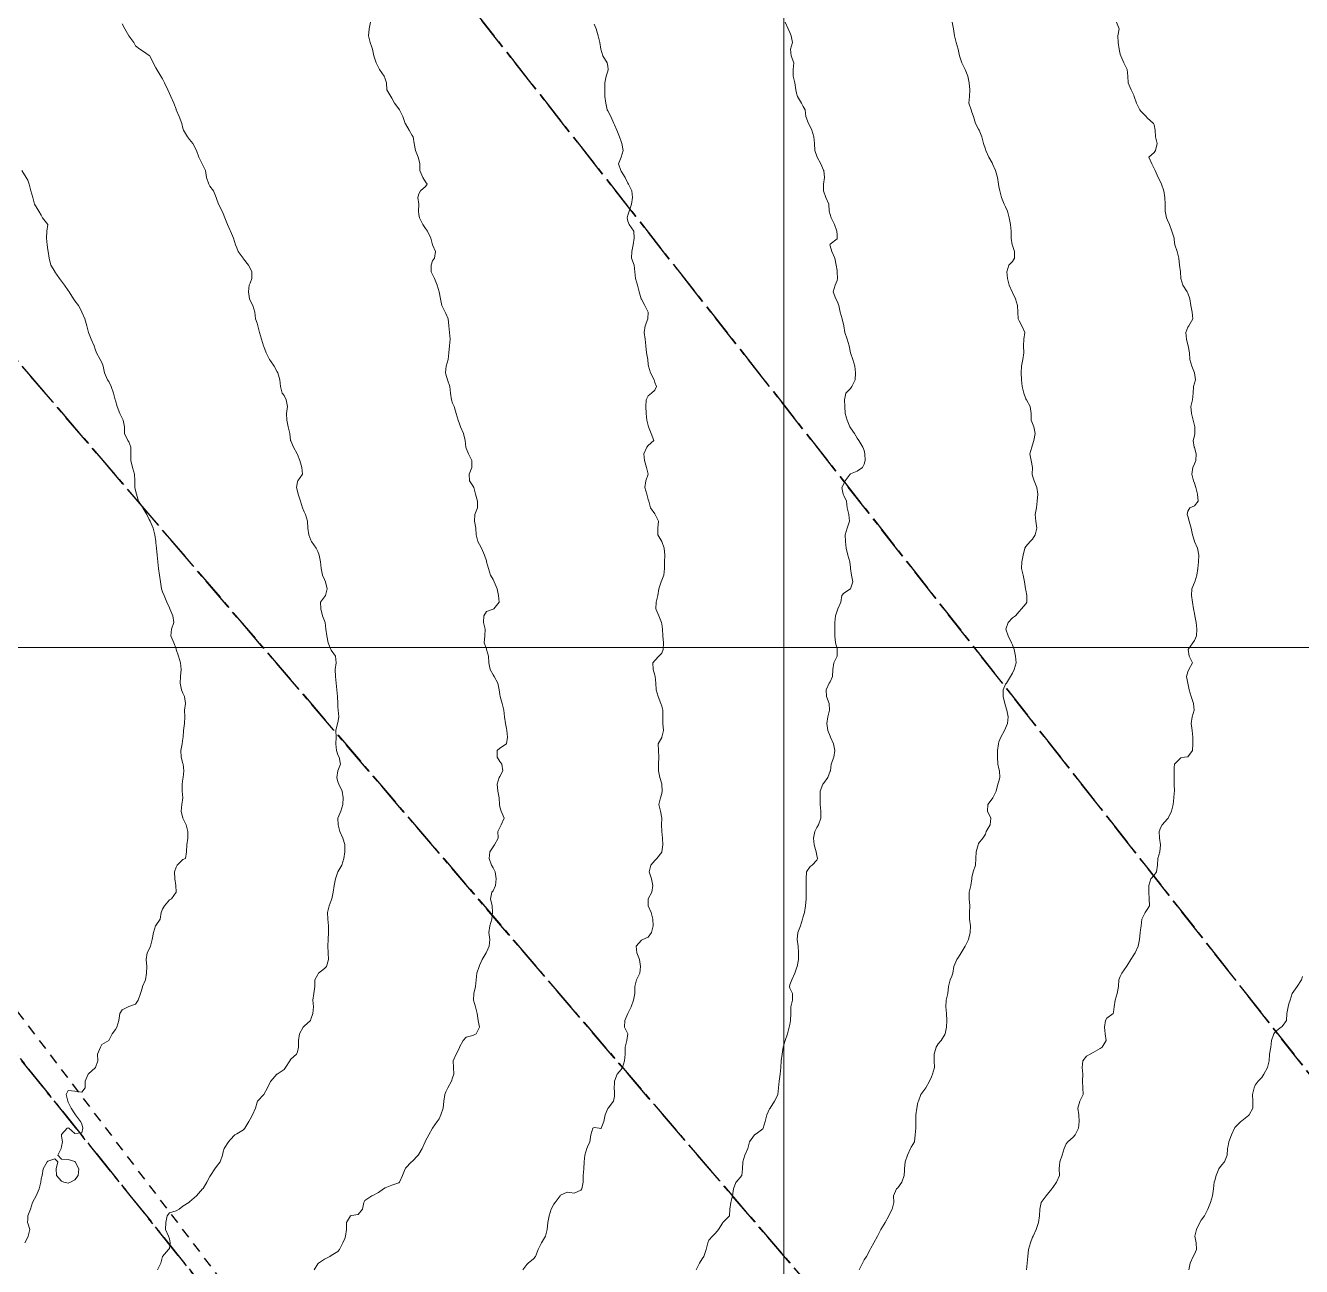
# Model space of a CAD drawing. Header units: centimetres. Extents: x 0 to 642158, y -847 to 649707.
# Drawn here: x 616910.6 to 617005.2, y 620541.5 to 620633.5 of the extents above; entities that cross this region are included whole.
import ezdxf

# ---------------------------------------------------------------- set-up
doc = ezdxf.new("R2010")
doc.units = ezdxf.units.CM
doc.header["$MEASUREMENT"] = 0
doc.linetypes.add('CENTERX2', pattern=[4, 2.5, -0.5, 0.5, -0.5])
doc.linetypes.add('JIS_02_0.7', pattern=[1.35, 0.75, -0.6])
for name, color, linetype, lineweight in [('MEV_grille', 254, 'Continuous', 9), ('WAL_parcellaire agricole', 7, 'JIS_02_0.7', 25), ('WAL_topographie 0.5', 253, 'Continuous', 20)]:
    doc.layers.add(name, color=color, linetype=linetype, lineweight=lineweight)
doc.layers.add('SPW_parcellaire cadastral', color=7, linetype='CENTERX2', lineweight=25, true_color=0xff0542)

# ---------------------------------------------------------------- blocks, each defined once
blk = doc.blocks.new('*U114')
at = {"layer": 'MEV_grille', "transparency": 33554687}
blk.add_lwpolyline([(-1338.461, 0), (1338.461, 0)], dxfattribs=at)
blk = doc.blocks.new('*U115')
at = {"layer": 'MEV_grille', "color": 0, "linetype": 'ByBlock', "lineweight": -2, "transparency": 16777216}
blk.add_blockref('*U114', (0, -1800), dxfattribs=at)
blk = doc.blocks.new('*U112')
at = {"layer": 'MEV_grille', "transparency": 33554687}
blk.add_lwpolyline([(0, 1825.476), (0, -1825.476)], dxfattribs=at)
blk = doc.blocks.new('*U113')
at = {"layer": 'MEV_grille', "color": 0, "linetype": 'ByBlock', "lineweight": -2, "transparency": 16777216}
blk.add_blockref('*U112', (1600, 0), dxfattribs=at)

msp = doc.modelspace()

# ---------------------------------------------------------------- linework, layer by layer
at = {"layer": 'SPW_parcellaire cadastral'}
for points in [[(617090.635, 620520.577), (617054.469, 620492.986), (617020.072, 620537.549), (616919.091, 620666.134), (616963.541, 620696.656), (617090.635, 620520.577)], [(616919.091, 620666.134), (617020.072, 620537.549), (616988.046, 620517.478), (616881.757, 620641.63), (616879.672, 620644.065), (616917.441, 620668.139), (616919.091, 620666.134)], [(616888.276, 620584.2), (616857.473, 620626.531), (616881.757, 620641.63), (616988.046, 620517.478), (616959.467, 620495.541), (616888.276, 620584.2)], [(616888.276, 620584.2), (616959.467, 620495.541), (616930.967, 620476.617), (616903.735, 620464.407), (616839.795, 620553.412), (616839.446, 620553.878), (616843.395, 620556.528), (616884.02, 620581.575), (616888.276, 620584.2)]]:
    msp.add_lwpolyline(points, dxfattribs=at)
at = {"layer": 'WAL_parcellaire agricole'}
msp.add_lwpolyline([(616855.57, 620632.211), (616900.857, 620658.35), (616927.824, 620675.943), (616965.394, 620702.289), (616990.231, 620666.393), (617069.247, 620560.49), (617092.413, 620526.906), (616974.82, 620476.693), (616970.72, 620479.292), (616961.919, 620491.891), (616960.585, 620495.057), (616927.58, 620537.22), (616855.57, 620632.211)], dxfattribs=at)
at = {"layer": 'WAL_topographie 0.5'}
for points in [[(616936.17, 620633.75), (616936.06, 620633.25), (616936.021, 620632.75), (616936.146, 620632.25), (616936.25, 620631.893), (616936.298, 620631.75), (616936.417, 620631.25), (616936.573, 620630.75), (616936.75, 620630.406), (616936.831, 620630.25), (616937.176, 620629.75), (616937.25, 620629.55), (616937.354, 620629.25), (616937.375, 620628.75), (616937.667, 620628.25), (616937.75, 620628.132), (616937.947, 620627.75), (616938.25, 620627.333), (616938.315, 620627.25), (616938.569, 620626.75), (616938.733, 620626.25), (616938.75, 620626.214), (616939.033, 620625.75), (616939.25, 620625.365), (616939.325, 620625.25), (616939.397, 620624.75), (616939.51, 620624.25), (616939.706, 620623.75), (616939.75, 620623.562), (616939.814, 620623.25), (616939.807, 620622.75), (616940.036, 620622.25), (616940.25, 620621.928), (616940.354, 620621.75), (616940.25, 620621.572), (616939.875, 620621.25), (616939.75, 620621.036), (616939.679, 620620.75), (616939.75, 620620.25), (616939.75, 620620.25), (616939.75, 620620.25), (616939.715, 620619.75), (616939.75, 620619.5), (616939.79, 620619.25), (616940.05, 620618.75), (616940.25, 620618.456), (616940.396, 620618.25), (616940.639, 620617.75), (616940.75, 620617.25), (616940.75, 620617.25), (616940.981, 620616.75), (616940.904, 620616.25), (616940.75, 620616.05), (616940.656, 620615.75), (616940.661, 620615.25), (616940.75, 620615.041), (616940.902, 620614.75), (616941.094, 620614.25), (616941.25, 620613.75), (616941.25, 620613.75), (616941.345, 620613.25), (616941.44, 620612.75), (616941.699, 620612.25), (616941.75, 620612.15), (616941.932, 620611.75), (616941.978, 620611.25), (616942.018, 620610.75), (616942.061, 620610.25), (616942.007, 620609.75), (616941.976, 620609.25), (616941.917, 620608.75), (616941.769, 620608.25), (616941.75, 620608), (616941.732, 620607.75), (616941.75, 620607.65), (616941.868, 620607.25), (616942.054, 620606.75), (616942.088, 620606.25), (616942.173, 620605.75), (616942.25, 620605.519), (616942.356, 620605.25), (616942.518, 620604.75), (616942.659, 620604.25), (616942.75, 620603.964), (616942.833, 620603.75), (616943.058, 620603.25), (616943.189, 620602.75), (616943.226, 620602.25), (616943.25, 620602.167), (616943.422, 620601.75), (616943.676, 620601.25), (616943.685, 620600.75), (616943.477, 620600.25), (616943.513, 620599.75), (616943.75, 620599.375), (616943.813, 620599.25), (616943.941, 620598.75), (616944.083, 620598.25), (616944.104, 620597.75), (616943.904, 620597.25), (616943.879, 620596.75), (616943.966, 620596.25), (616943.994, 620595.75), (616944.119, 620595.25), (616944.25, 620595.021), (616944.38, 620594.75), (616944.602, 620594.25), (616944.75, 620593.829), (616944.773, 620593.75), (616944.904, 620593.25), (616945.059, 620592.75), (616945.25, 620592.422), (616945.339, 620592.25), (616945.544, 620591.75), (616945.656, 620591.25), (616945.689, 620590.75), (616945.306, 620590.25), (616945.25, 620590.236), (616944.75, 620590.059), (616944.564, 620589.75), (616944.529, 620589.25), (616944.67, 620588.75), (616944.631, 620588.25), (616944.596, 620587.75), (616944.75, 620587.306), (616944.771, 620587.25), (616944.903, 620586.75), (616944.928, 620586.25), (616945.046, 620585.75), (616945.25, 620585.375), (616945.329, 620585.25), (616945.605, 620584.75), (616945.706, 620584.25), (616945.75, 620583.917), (616945.777, 620583.75), (616945.922, 620583.25), (616946.05, 620582.75), (616946.106, 620582.25), (616946.175, 620581.75), (616946.25, 620581.387), (616946.275, 620581.25), (616946.326, 620580.75), (616946.25, 620580.25), (616946.25, 620580.25), (616945.75, 620579.922), (616945.56, 620579.75), (616945.559, 620579.25), (616945.75, 620578.94), (616945.91, 620578.75), (616945.979, 620578.25), (616945.75, 620577.827), (616945.706, 620577.75), (616945.559, 620577.25), (616945.594, 620576.75), (616945.69, 620576.25), (616945.726, 620575.75), (616945.75, 620575.583), (616945.841, 620575.25), (616946.066, 620574.75), (616945.861, 620574.25), (616945.75, 620574.05), (616945.614, 620573.75), (616945.625, 620573.25), (616945.343, 620572.75), (616945.25, 620572.611), (616945.018, 620572.25), (616944.95, 620571.75), (616945.143, 620571.25), (616945.25, 620571.054), (616945.393, 620570.75), (616945.482, 620570.25), (616945.431, 620569.75), (616945.25, 620569.345), (616945.159, 620569.25), (616945.065, 620568.75), (616945.186, 620568.25), (616945.216, 620567.75), (616945.169, 620567.25), (616945, 620566.75), (616944.923, 620566.25), (616945, 620565.75), (616944.962, 620565.25), (616944.75, 620564.792), (616944.731, 620564.75), (616944.44, 620564.25), (616944.25, 620563.827), (616944.208, 620563.75), (616944.044, 620563.25), (616944, 620562.75), (616943.953, 620562.25), (616943.833, 620561.75), (616943.801, 620561.25), (616943.947, 620560.75), (616944.079, 620560.25), (616944.143, 620559.75), (616944.237, 620559.25), (616944, 620558.75), (616943.75, 620558.628), (616943.25, 620558.509), (616943.024, 620558.25), (616942.764, 620557.75), (616942.75, 620557.721), (616942.515, 620557.25), (616942.285, 620556.75), (616942.307, 620556.25), (616942.328, 620555.75), (616942.25, 620555.481), (616942.167, 620555.25), (616941.897, 620554.75), (616941.75, 620554.456), (616941.68, 620554.25), (616941.602, 620553.75), (616941.552, 620553.25), (616941.383, 620552.75), (616941.25, 620552.44), (616941.112, 620552.25), (616940.75, 620551.75), (616940.75, 620551.75), (616940.492, 620551.25), (616940.25, 620550.809), (616940.212, 620550.75), (616939.99, 620550.25), (616939.75, 620549.821), (616939.706, 620549.75), (616939.25, 620549.294), (616939.197, 620549.25), (616938.75, 620548.778), (616938.73, 620548.75), (616938.531, 620548.25), (616938.304, 620547.75), (616938.25, 620547.709), (616937.75, 620547.518), (616937.25, 620547.338), (616937.135, 620547.25), (616936.75, 620546.987), (616936.276, 620546.75), (616936.25, 620546.738), (616935.75, 620546.396), (616935.671, 620546.25), (616935.568, 620545.75), (616935.25, 620545.361), (616934.75, 620545.288), (616934.667, 620545.25), (616934.375, 620544.75), (616934.381, 620544.25), (616934.311, 620543.75), (616934.25, 620543.573), (616934.113, 620543.25), (616933.872, 620542.75), (616933.75, 620542.6), (616933.25, 620542.307), (616933.15, 620542.25), (616932.75, 620542.05), (616932.306, 620541.75), (616932.25, 620541.69), (616931.988, 620541.25)], [(616966.901, 620633.75), (616967.139, 620633.25), (616967.25, 620632.984), (616967.34, 620632.75), (616967.458, 620632.25), (616967.3, 620631.75), (616967.35, 620631.25), (616967.544, 620630.75), (616967.489, 620630.25), (616967.509, 620629.75), (616967.618, 620629.25), (616967.686, 620628.75), (616967.75, 620628.5), (616967.815, 620628.25), (616968.122, 620627.75), (616968.25, 620627.512), (616968.381, 620627.25), (616968.446, 620626.75), (616968.628, 620626.25), (616968.75, 620626.011), (616968.886, 620625.75), (616969.029, 620625.25), (616969.071, 620624.75), (616969.111, 620624.25), (616969.25, 620623.833), (616969.276, 620623.75), (616969.541, 620623.25), (616969.75, 620622.776), (616969.76, 620622.75), (616969.817, 620622.25), (616969.75, 620621.75), (616969.75, 620621.25), (616969.917, 620620.75), (616970.135, 620620.25), (616970.17, 620619.75), (616970.25, 620619.5), (616970.311, 620619.25), (616970.556, 620618.75), (616970.731, 620618.25), (616970.75, 620618), (616970.769, 620617.75), (616970.75, 620617.7), (616970.25, 620617.292), (616970.214, 620617.25), (616970.25, 620617.167), (616970.375, 620616.75), (616970.588, 620616.25), (616970.682, 620615.75), (616970.75, 620615.333), (616970.767, 620615.25), (616970.786, 620614.75), (616970.75, 620614.607), (616970.603, 620614.25), (616970.46, 620613.75), (616970.657, 620613.25), (616970.75, 620613.071), (616970.882, 620612.75), (616970.971, 620612.25), (616971.129, 620611.75), (616971.25, 620611.25), (616971.25, 620611.25), (616971.327, 620610.75), (616971.509, 620610.25), (616971.65, 620609.75), (616971.75, 620609.25), (616971.75, 620609.25), (616971.931, 620608.75), (616972.064, 620608.25), (616972.107, 620607.75), (616972.09, 620607.25), (616971.845, 620606.75), (616971.75, 620606.607), (616971.393, 620606.25), (616971.315, 620605.75), (616971.32, 620605.25), (616971.348, 620604.75), (616971.509, 620604.25), (616971.71, 620603.75), (616971.75, 620603.679), (616972.044, 620603.25), (616972.25, 620602.922), (616972.375, 620602.75), (616972.663, 620602.25), (616972.75, 620602), (616972.823, 620601.75), (616972.826, 620601.25), (616972.75, 620600.983), (616972.629, 620600.75), (616972.25, 620600.468), (616971.75, 620600.267), (616971.722, 620600.25), (616971.359, 620599.75), (616971.25, 620599.522), (616971.114, 620599.25), (616971.212, 620598.75), (616971.25, 620598.659), (616971.454, 620598.25), (616971.49, 620597.75), (616971.614, 620597.25), (616971.682, 620596.75), (616971.49, 620596.25), (616971.35, 620595.75), (616971.366, 620595.25), (616971.432, 620594.75), (616971.554, 620594.25), (616971.695, 620593.75), (616971.75, 620593.321), (616971.759, 620593.25), (616971.828, 620592.75), (616971.925, 620592.25), (616971.75, 620591.75), (616971.75, 620591.75), (616971.25, 620591.425), (616971.104, 620591.25), (616971.024, 620590.75), (616970.814, 620590.25), (616970.75, 620590.117), (616970.64, 620589.75), (616970.583, 620589.25), (616970.587, 620588.75), (616970.593, 620588.25), (616970.635, 620587.75), (616970.75, 620587.321), (616970.763, 620587.25), (616970.75, 620586.75), (616970.75, 620586.75), (616970.509, 620586.25), (616970.431, 620585.75), (616970.412, 620585.25), (616970.25, 620584.857), (616970.167, 620584.75), (616969.934, 620584.25), (616969.972, 620583.75), (616970.164, 620583.25), (616970.189, 620582.75), (616970.075, 620582.25), (616969.988, 620581.75), (616970.065, 620581.25), (616970.25, 620580.825), (616970.278, 620580.75), (616970.485, 620580.25), (616970.599, 620579.75), (616970.508, 620579.25), (616970.317, 620578.75), (616970.264, 620578.25), (616970.25, 620578.217), (616970.071, 620577.75), (616969.75, 620577.304), (616969.705, 620577.25), (616969.509, 620576.75), (616969.49, 620576.25), (616969.5, 620575.75), (616969.556, 620575.25), (616969.547, 620574.75), (616969.375, 620574.25), (616969.25, 620574.039), (616969.097, 620573.75), (616969.006, 620573.25), (616969.057, 620572.75), (616969.194, 620572.25), (616969.25, 620571.964), (616969.291, 620571.75), (616969.25, 620571.613), (616968.917, 620571.25), (616968.75, 620571.155), (616968.484, 620570.75), (616968.456, 620570.25), (616968.46, 620569.75), (616968.472, 620569.25), (616968.461, 620568.75), (616968.42, 620568.25), (616968.333, 620567.75), (616968.25, 620567.442), (616968.186, 620567.25), (616968.05, 620566.75), (616967.843, 620566.25), (616967.794, 620565.75), (616967.878, 620565.25), (616967.891, 620564.75), (616967.896, 620564.25), (616967.797, 620563.75), (616967.75, 620563.625), (616967.614, 620563.25), (616967.4, 620562.75), (616967.25, 620562.375), (616967.219, 620562.25), (616967.25, 620562.135), (616967.442, 620561.75), (616967.441, 620561.25), (616967.319, 620560.75), (616967.328, 620560.25), (616967.3, 620559.75), (616967.25, 620559.45), (616967.193, 620559.25), (616967.07, 620558.75), (616966.917, 620558.25), (616966.75, 620557.75), (616966.75, 620557.75), (616966.679, 620557.25), (616966.617, 620556.75), (616966.578, 620556.25), (616966.544, 620555.75), (616966.471, 620555.25), (616966.422, 620554.75), (616966.354, 620554.25), (616966.25, 620554.036), (616966.107, 620553.75), (616965.795, 620553.25), (616965.75, 620553.178), (616965.541, 620552.75), (616965.424, 620552.25), (616965.273, 620551.75), (616965.25, 620551.702), (616964.75, 620551.325), (616964.625, 620551.25), (616964.25, 620550.75), (616964.25, 620550.75), (616964.135, 620550.25), (616963.921, 620549.75), (616963.776, 620549.25), (616963.75, 620548.75), (616963.75, 620548.75), (616963.694, 620548.25), (616963.272, 620547.75), (616963.25, 620547.721), (616963.083, 620547.25), (616962.99, 620546.75), (616962.875, 620546.25), (616962.811, 620545.75), (616962.771, 620545.25), (616962.75, 620545.228), (616962.272, 620544.75), (616962.25, 620544.724), (616961.95, 620544.25), (616961.75, 620543.977), (616961.512, 620543.75), (616961.25, 620543.46), (616961.161, 620543.25), (616961.041, 620542.75), (616960.864, 620542.25), (616960.75, 620542.06), (616960.553, 620541.75), (616960.313, 620541.25)], [(616979.278, 620633.75), (616979.382, 620633.25), (616979.463, 620632.75), (616979.588, 620632.25), (616979.724, 620631.75), (616979.75, 620631.639), (616979.828, 620631.25), (616980.011, 620630.75), (616980.25, 620630.25), (616980.25, 620630.25), (616980.45, 620629.75), (616980.556, 620629.25), (616980.607, 620628.75), (616980.56, 620628.25), (616980.528, 620627.75), (616980.692, 620627.25), (616980.75, 620627.083), (616980.875, 620626.75), (616981.01, 620626.25), (616981.25, 620625.821), (616981.278, 620625.75), (616981.494, 620625.25), (616981.603, 620624.75), (616981.75, 620624.333), (616981.775, 620624.25), (616981.995, 620623.75), (616982.25, 620623.317), (616982.288, 620623.25), (616982.506, 620622.75), (616982.635, 620622.25), (616982.712, 620621.75), (616982.75, 620621.583), (616982.823, 620621.25), (616982.939, 620620.75), (616983.135, 620620.25), (616983.25, 620620.063), (616983.389, 620619.75), (616983.523, 620619.25), (616983.62, 620618.75), (616983.661, 620618.25), (616983.66, 620617.75), (616983.738, 620617.25), (616983.75, 620617.208), (616983.895, 620616.75), (616983.904, 620616.25), (616983.75, 620616.015), (616983.485, 620615.75), (616983.35, 620615.25), (616983.395, 620614.75), (616983.5, 620614.25), (616983.736, 620613.75), (616983.75, 620613.719), (616983.977, 620613.25), (616984.121, 620612.75), (616984.164, 620612.25), (616984.186, 620611.75), (616984.25, 620611.603), (616984.457, 620611.25), (616984.674, 620610.75), (616984.603, 620610.25), (616984.568, 620609.75), (616984.609, 620609.25), (616984.516, 620608.75), (616984.417, 620608.25), (616984.411, 620607.75), (616984.437, 620607.25), (616984.477, 620606.75), (616984.595, 620606.25), (616984.75, 620605.841), (616984.792, 620605.75), (616985.065, 620605.25), (616985.139, 620604.75), (616985.154, 620604.25), (616985.25, 620604), (616985.339, 620603.75), (616985.432, 620603.25), (616985.35, 620602.75), (616985.25, 620602.417), (616985.194, 620602.25), (616985.038, 620601.75), (616985.142, 620601.25), (616985.239, 620600.75), (616985.221, 620600.25), (616985.25, 620600.125), (616985.365, 620599.75), (616985.552, 620599.25), (616985.628, 620598.75), (616985.599, 620598.25), (616985.528, 620597.75), (616985.437, 620597.25), (616985.5, 620596.75), (616985.56, 620596.25), (616985.43, 620595.75), (616985.25, 620595.429), (616985.071, 620595.25), (616984.75, 620594.875), (616984.685, 620594.75), (616984.558, 620594.25), (616984.447, 620593.75), (616984.426, 620593.25), (616984.561, 620592.75), (616984.661, 620592.25), (616984.73, 620591.75), (616984.75, 620591.639), (616984.823, 620591.25), (616984.811, 620590.75), (616984.75, 620590.632), (616984.425, 620590.25), (616984.25, 620590.055), (616983.975, 620589.75), (616983.75, 620589.583), (616983.429, 620589.25), (616983.277, 620588.75), (616983.436, 620588.25), (616983.683, 620587.75), (616983.75, 620587.583), (616983.872, 620587.25), (616983.985, 620586.75), (616984.025, 620586.25), (616983.888, 620585.75), (616983.75, 620585.5), (616983.617, 620585.25), (616983.308, 620584.75), (616983.25, 620584.671), (616983.06, 620584.25), (616983.061, 620583.75), (616983.192, 620583.25), (616983.25, 620583.062), (616983.333, 620582.75), (616983.444, 620582.25), (616983.393, 620581.75), (616983.25, 620581.417), (616983.176, 620581.25), (616982.902, 620580.75), (616982.75, 620580.4), (616982.716, 620580.25), (616982.657, 620579.75), (616982.635, 620579.25), (616982.674, 620578.75), (616982.75, 620578.386), (616982.787, 620578.25), (616982.824, 620577.75), (616982.75, 620577.472), (616982.683, 620577.25), (616982.54, 620576.75), (616982.306, 620576.25), (616982.25, 620576.178), (616981.929, 620575.75), (616981.911, 620575.25), (616982.154, 620574.75), (616982.115, 620574.25), (616981.819, 620573.75), (616981.75, 620573.55), (616981.562, 620573.25), (616981.25, 620572.865), (616981.214, 620572.75), (616981.075, 620572.25), (616981.034, 620571.75), (616981.016, 620571.25), (616980.845, 620570.75), (616980.75, 620570.35), (616980.733, 620570.25), (616980.664, 620569.75), (616980.548, 620569.25), (616980.557, 620568.75), (616980.586, 620568.25), (616980.568, 620567.75), (616980.581, 620567.25), (616980.638, 620566.75), (616980.619, 620566.25), (616980.5, 620565.75), (616980.25, 620565.25), (616980.25, 620565.25), (616979.953, 620564.75), (616979.75, 620564.441), (616979.642, 620564.25), (616979.411, 620563.75), (616979.328, 620563.25), (616979.25, 620563.023), (616979.143, 620562.75), (616979.026, 620562.25), (616978.967, 620561.75), (616978.829, 620561.25), (616978.827, 620560.75), (616978.861, 620560.25), (616978.886, 620559.75), (616978.875, 620559.25), (616978.767, 620558.75), (616978.75, 620558.712), (616978.464, 620558.25), (616978.25, 620558), (616978.089, 620557.75), (616977.947, 620557.25), (616977.959, 620556.75), (616977.98, 620556.25), (616977.818, 620555.75), (616977.75, 620555.571), (616977.609, 620555.25), (616977.333, 620554.75), (616977.25, 620554.639), (616976.97, 620554.25), (616976.788, 620553.75), (616976.75, 620553.65), (616976.67, 620553.25), (616976.594, 620552.75), (616976.589, 620552.25), (616976.583, 620551.75), (616976.55, 620551.25), (616976.489, 620550.75), (616976.25, 620550.357), (616976.202, 620550.25), (616975.975, 620549.75), (616975.807, 620549.25), (616975.76, 620548.75), (616975.75, 620548.625), (616975.724, 620548.25), (616975.561, 620547.75), (616975.25, 620547.337), (616975.165, 620547.25), (616974.944, 620546.75), (616974.964, 620546.25), (616974.838, 620545.75), (616974.75, 620545.583), (616974.591, 620545.25), (616974.314, 620544.75), (616974.25, 620544.63), (616974, 620544.25), (616973.75, 620543.75), (616973.75, 620543.75), (616973.485, 620543.25), (616973.25, 620542.85), (616973.212, 620542.75), (616972.924, 620542.25), (616972.75, 620541.984), (616972.644, 620541.75), (616972.38, 620541.25)], [(616991.464, 620633.75), (616991.662, 620633.25), (616991.577, 620632.75), (616991.589, 620632.25), (616991.661, 620631.75), (616991.75, 620631.393), (616991.796, 620631.25), (616992.023, 620630.75), (616992.25, 620630.25), (616992.25, 620630.25), (616992.321, 620629.75), (616992.341, 620629.25), (616992.553, 620628.75), (616992.75, 620628.344), (616992.788, 620628.25), (616992.948, 620627.75), (616993.19, 620627.25), (616993.25, 620627.174), (616993.662, 620626.75), (616993.75, 620626.669), (616994.206, 620626.25), (616994.25, 620626.143), (616994.337, 620625.75), (616994.363, 620625.25), (616994.477, 620624.75), (616994.369, 620624.25), (616994.25, 620624.084), (616993.865, 620623.75), (616994.077, 620623.25), (616994.25, 620622.904), (616994.327, 620622.75), (616994.569, 620622.25), (616994.75, 620621.868), (616994.815, 620621.75), (616994.971, 620621.25), (616995.056, 620620.75), (616995.079, 620620.25), (616995.076, 620619.75), (616995.185, 620619.25), (616995.25, 620619.083), (616995.396, 620618.75), (616995.579, 620618.25), (616995.736, 620617.75), (616995.75, 620617.625), (616995.802, 620617.25), (616995.962, 620616.75), (616996.097, 620616.25), (616996.136, 620615.75), (616996.22, 620615.25), (616996.25, 620614.75), (616996.25, 620614.75), (616996.38, 620614.25), (616996.714, 620613.75), (616996.75, 620613.673), (616996.903, 620613.25), (616996.976, 620612.75), (616997.09, 620612.25), (616997.131, 620611.75), (616996.825, 620611.25), (616996.75, 620611.135), (616996.607, 620610.75), (616996.65, 620610.25), (616996.75, 620609.841), (616996.782, 620609.75), (616996.875, 620609.25), (616996.917, 620608.75), (616997.053, 620608.25), (616997.25, 620607.75), (616997.25, 620607.75), (616997.317, 620607.25), (616997.25, 620607), (616997.185, 620606.75), (616997.153, 620606.25), (616997.092, 620605.75), (616996.988, 620605.25), (616997.034, 620604.75), (616997.154, 620604.25), (616997.25, 620603.841), (616997.272, 620603.75), (616997.281, 620603.25), (616997.25, 620603.083), (616997.164, 620602.75), (616997.235, 620602.25), (616997.25, 620602.212), (616997.38, 620601.75), (616997.353, 620601.25), (616997.25, 620601), (616997.132, 620600.75), (616997.061, 620600.25), (616997.186, 620599.75), (616997.25, 620599.571), (616997.355, 620599.25), (616997.467, 620598.75), (616997.526, 620598.25), (616997.25, 620597.887), (616996.917, 620597.75), (616996.75, 620597.5), (616996.717, 620597.25), (616996.75, 620597.125), (616996.868, 620596.75), (616996.995, 620596.25), (616997.115, 620595.75), (616997.25, 620595.283), (616997.262, 620595.25), (616997.474, 620594.75), (616997.578, 620594.25), (616997.56, 620593.75), (616997.5, 620593.25), (616997.437, 620592.75), (616997.273, 620592.25), (616997.25, 620592.214), (616997.053, 620591.75), (616997.026, 620591.25), (616997.116, 620590.75), (616997.182, 620590.25), (616997.25, 620589.917), (616997.281, 620589.75), (616997.384, 620589.25), (616997.431, 620588.75), (616997.393, 620588.25), (616997.25, 620587.917), (616997.125, 620587.75), (616996.786, 620587.25), (616996.865, 620586.75), (616997.107, 620586.25), (616996.829, 620585.75), (616996.75, 620585.583), (616996.669, 620585.25), (616996.75, 620584.75), (616996.75, 620584.75), (616996.867, 620584.25), (616996.995, 620583.75), (616997.173, 620583.25), (616997.24, 620582.75), (616997.076, 620582.25), (616996.994, 620581.75), (616997.087, 620581.25), (616997.125, 620580.75), (616997.125, 620580.25), (616997.103, 620579.75), (616996.75, 620579.288), (616996.5, 620579.25), (616996.25, 620579.215), (616995.768, 620578.75), (616995.75, 620578.5), (616995.74, 620578.25), (616995.741, 620577.75), (616995.75, 620577.251), (616995.75, 620577.25), (616995.761, 620576.75), (616995.75, 620576.583), (616995.724, 620576.25), (616995.669, 620575.75), (616995.55, 620575.25), (616995.29, 620574.75), (616995.25, 620574.7), (616994.859, 620574.25), (616994.75, 620574.071), (616994.628, 620573.75), (616994.662, 620573.25), (616994.729, 620572.75), (616994.68, 620572.25), (616994.533, 620571.75), (616994.508, 620571.25), (616994.433, 620570.75), (616994.25, 620570.521), (616994.009, 620570.25), (616993.858, 620569.75), (616993.857, 620569.25), (616993.882, 620568.75), (616993.904, 620568.25), (616993.75, 620567.964), (616993.592, 620567.75), (616993.357, 620567.25), (616993.295, 620566.75), (616993.25, 620566.45), (616993.214, 620566.25), (616993.169, 620565.75), (616993.078, 620565.25), (616992.847, 620564.75), (616992.75, 620564.6), (616992.538, 620564.25), (616992.25, 620563.818), (616992.203, 620563.75), (616991.867, 620563.25), (616991.75, 620563), (616991.641, 620562.75), (616991.625, 620562.25), (616991.526, 620561.75), (616991.368, 620561.25), (616991.307, 620560.75), (616991.25, 620560.35), (616991.214, 620560.25), (616990.75, 620559.908), (616990.659, 620559.75), (616990.568, 620559.25), (616990.64, 620558.75), (616990.712, 620558.25), (616990.406, 620557.75), (616990.25, 620557.664), (616989.75, 620557.372), (616989.512, 620557.25), (616989.25, 620557.101), (616988.967, 620556.75), (616988.919, 620556.25), (616988.967, 620555.75), (616988.958, 620555.25), (616988.981, 620554.75), (616988.994, 620554.25), (616988.75, 620553.75), (616988.75, 620553.75), (616988.614, 620553.25), (616988.665, 620552.75), (616988.706, 620552.25), (616988.65, 620551.75), (616988.401, 620551.25), (616988.25, 620551.083), (616987.865, 620550.75), (616987.75, 620550.6), (616987.594, 620550.25), (616987.45, 620549.75), (616987.276, 620549.25), (616987.25, 620549), (616987.224, 620548.75), (616987.234, 620548.25), (616987.016, 620547.75), (616986.75, 620547.364), (616986.669, 620547.25), (616986.25, 620546.75), (616986.25, 620546.75), (616985.891, 620546.25), (616985.789, 620545.75), (616985.75, 620545.25), (616985.75, 620545.25), (616985.675, 620544.75), (616985.514, 620544.25), (616985.286, 620543.75), (616985.25, 620543.673), (616985.088, 620543.25), (616984.936, 620542.75), (616984.899, 620542.25), (616984.857, 620541.75), (616984.803, 620541.25)], [(616917.75, 620633.625), (616917.941, 620633.25), (616918.24, 620632.75), (616918.25, 620632.733), (616918.604, 620632.25), (616918.75, 620632), (616919.05, 620631.75), (616919.25, 620631.629), (616919.75, 620631.294), (616919.79, 620631.25), (616920.043, 620630.75), (616920.25, 620630.375), (616920.324, 620630.25), (616920.621, 620629.75), (616920.75, 620629.56), (616920.894, 620629.25), (616921.131, 620628.75), (616921.25, 620628.456), (616921.356, 620628.25), (616921.578, 620627.75), (616921.75, 620627.296), (616921.766, 620627.25), (616921.972, 620626.75), (616922.169, 620626.25), (616922.25, 620625.893), (616922.29, 620625.75), (616922.603, 620625.25), (616922.75, 620625.065), (616922.986, 620624.75), (616923.25, 620624.25), (616923.25, 620624.25), (616923.427, 620623.75), (616923.685, 620623.25), (616923.75, 620623.114), (616923.94, 620622.75), (616924.012, 620622.25), (616924.171, 620621.75), (616924.25, 620621.607), (616924.528, 620621.25), (616924.731, 620620.75), (616924.75, 620620.679), (616924.881, 620620.25), (616925.159, 620619.75), (616925.25, 620619.568), (616925.371, 620619.25), (616925.562, 620618.75), (616925.75, 620618.321), (616925.779, 620618.25), (616925.994, 620617.75), (616926.165, 620617.25), (616926.25, 620617.017), (616926.341, 620616.75), (616926.713, 620616.25), (616926.75, 620616.213), (616927.129, 620615.75), (616927.25, 620615.515), (616927.357, 620615.25), (616927.363, 620614.75), (616927.25, 620614.4), (616927.167, 620614.25), (616927.109, 620613.75), (616927.194, 620613.25), (616927.25, 620613.117), (616927.446, 620612.75), (616927.578, 620612.25), (616927.647, 620611.75), (616927.75, 620611.432), (616927.8, 620611.25), (616927.933, 620610.75), (616928.075, 620610.25), (616928.237, 620609.75), (616928.25, 620609.714), (616928.421, 620609.25), (616928.68, 620608.75), (616928.75, 620608.641), (616929.015, 620608.25), (616929.25, 620607.829), (616929.288, 620607.75), (616929.429, 620607.25), (616929.491, 620606.75), (616929.614, 620606.25), (616929.75, 620606.083), (616929.917, 620605.75), (616930, 620605.25), (616929.932, 620604.75), (616929.95, 620604.25), (616930.063, 620603.75), (616930.17, 620603.25), (616930.24, 620602.75), (616930.25, 620602.721), (616930.45, 620602.25), (616930.724, 620601.75), (616930.75, 620601.691), (616930.924, 620601.25), (616931.06, 620600.75), (616931.125, 620600.25), (616930.778, 620599.75), (616930.75, 620599.678), (616930.677, 620599.25), (616930.75, 620598.978), (616930.802, 620598.75), (616930.967, 620598.25), (616931.112, 620597.75), (616931.25, 620597.441), (616931.335, 620597.25), (616931.494, 620596.75), (616931.521, 620596.25), (616931.583, 620595.75), (616931.75, 620595.345), (616931.797, 620595.25), (616932.128, 620594.75), (616932.25, 620594.5), (616932.346, 620594.25), (616932.445, 620593.75), (616932.51, 620593.25), (616932.614, 620592.75), (616932.75, 620592.429), (616932.824, 620592.25), (616932.938, 620591.75), (616932.822, 620591.25), (616932.75, 620591.143), (616932.445, 620590.75), (616932.484, 620590.25), (616932.607, 620589.75), (616932.75, 620589.365), (616932.802, 620589.25), (616932.859, 620588.75), (616932.927, 620588.25), (616933.03, 620587.75), (616933.216, 620587.25), (616933.25, 620587.19), (616933.556, 620586.75), (616933.618, 620586.25), (616933.546, 620585.75), (616933.57, 620585.25), (616933.625, 620584.75), (616933.673, 620584.25), (616933.723, 620583.75), (616933.736, 620583.25), (616933.75, 620583), (616933.765, 620582.75), (616933.824, 620582.25), (616933.75, 620581.833), (616933.727, 620581.75), (616933.599, 620581.25), (616933.604, 620580.75), (616933.588, 620580.25), (616933.647, 620579.75), (616933.75, 620579.442), (616933.839, 620579.25), (616933.935, 620578.75), (616933.75, 620578.25), (616933.75, 620578.25), (616933.659, 620577.75), (616933.75, 620577.442), (616933.82, 620577.25), (616934.06, 620576.75), (616934.145, 620576.25), (616934.122, 620575.75), (616933.95, 620575.25), (616933.75, 620574.75), (616933.76, 620574.25), (616933.89, 620573.75), (616934.117, 620573.25), (616934.25, 620572.788), (616934.259, 620572.75), (616934.25, 620572.25), (616934.25, 620572.25), (616934.196, 620571.75), (616934.036, 620571.25), (616933.75, 620570.75), (616933.75, 620570.75), (616933.571, 620570.25), (616933.475, 620569.75), (616933.396, 620569.25), (616933.287, 620568.75), (616933.25, 620568.643), (616933.101, 620568.25), (616932.985, 620567.75), (616933, 620567.25), (616933.058, 620566.75), (616933.057, 620566.25), (616933.017, 620565.75), (616933.008, 620565.25), (616933.031, 620564.75), (616933.05, 620564.25), (616932.911, 620563.75), (616932.75, 620563.589), (616932.318, 620563.25), (616932.25, 620563.156), (616932.047, 620562.75), (616932.024, 620562.25), (616931.95, 620561.75), (616931.89, 620561.25), (616931.947, 620560.75), (616931.891, 620560.25), (616931.75, 620559.827), (616931.706, 620559.75), (616931.25, 620559.313), (616931.178, 620559.25), (616930.901, 620558.75), (616930.833, 620558.25), (616930.821, 620557.75), (616930.75, 620557.417), (616930.673, 620557.25), (616930.25, 620556.883), (616930.189, 620556.75), (616929.853, 620556.25), (616929.75, 620556.115), (616929.25, 620555.769), (616929.228, 620555.75), (616928.768, 620555.25), (616928.75, 620555.222), (616928.514, 620554.75), (616928.25, 620554.25), (616928.25, 620554.25), (616927.786, 620553.75), (616927.75, 620553.673), (616927.625, 620553.25), (616927.424, 620552.75), (616927.25, 620552.424), (616927.147, 620552.25), (616926.854, 620551.75), (616926.75, 620551.625), (616926.25, 620551.344), (616926.113, 620551.25), (616925.75, 620550.902), (616925.625, 620550.75), (616925.324, 620550.25), (616925.25, 620550), (616925.181, 620549.75), (616925.023, 620549.25), (616924.75, 620548.917), (616924.63, 620548.75), (616924.303, 620548.25), (616924.25, 620548.176), (616924.029, 620547.75), (616923.75, 620547.282), (616923.717, 620547.25), (616923.25, 620546.75), (616923.25, 620546.75), (616922.75, 620546.289), (616922.685, 620546.25), (616922.25, 620545.964), (616921.972, 620545.75), (616921.75, 620545.632), (616921.25, 620545.473), (616921.086, 620545.25), (616920.98, 620544.75), (616920.965, 620544.25), (616921.177, 620543.75), (616921.25, 620543.559), (616921.321, 620543.25), (616921.25, 620542.844), (616921.194, 620542.75), (616920.75, 620542.25), (616920.75, 620542.25), (616920.615, 620541.75), (616920.37, 620541.25)], [(616952.75, 620633.604), (616952.894, 620633.25), (616953.036, 620632.75), (616953.176, 620632.25), (616953.25, 620631.75), (616953.25, 620631.75), (616953.383, 620631.25), (616953.705, 620630.75), (616953.75, 620630.5), (616953.774, 620630.25), (616953.75, 620630.125), (616953.635, 620629.75), (616953.536, 620629.25), (616953.524, 620628.75), (616953.545, 620628.25), (616953.609, 620627.75), (616953.718, 620627.25), (616953.75, 620627.179), (616953.97, 620626.75), (616954.207, 620626.25), (616954.25, 620626.155), (616954.431, 620625.75), (616954.622, 620625.25), (616954.75, 620624.897), (616954.793, 620624.75), (616954.9, 620624.25), (616954.75, 620623.75), (616954.75, 620623.75), (616954.542, 620623.25), (616954.713, 620622.75), (616954.75, 620622.697), (616955.054, 620622.25), (616955.25, 620621.827), (616955.294, 620621.75), (616955.526, 620621.25), (616955.579, 620620.75), (616955.507, 620620.25), (616955.333, 620619.75), (616955.25, 620619.438), (616955.196, 620619.25), (616955.25, 620619), (616955.338, 620618.75), (616955.694, 620618.25), (616955.706, 620617.75), (616955.641, 620617.25), (616955.544, 620616.75), (616955.519, 620616.25), (616955.702, 620615.75), (616955.75, 620615.25), (616955.75, 620615.25), (616955.811, 620614.75), (616955.948, 620614.25), (616956.083, 620613.75), (616956.236, 620613.25), (616956.25, 620613.219), (616956.5, 620612.75), (616956.75, 620612.25), (616956.75, 620612.25), (616956.75, 620612.249), (616956.729, 620611.75), (616956.536, 620611.25), (616956.46, 620610.75), (616956.536, 620610.25), (616956.583, 620609.75), (616956.629, 620609.25), (616956.712, 620608.75), (616956.75, 620608.375), (616956.764, 620608.25), (616956.921, 620607.75), (616957.196, 620607.25), (616957.25, 620607.036), (616957.355, 620606.75), (616957.25, 620606.464), (616957, 620606.25), (616956.75, 620606.062), (616956.611, 620605.75), (616956.573, 620605.25), (616956.6, 620604.75), (616956.65, 620604.25), (616956.75, 620603.85), (616956.782, 620603.75), (616956.967, 620603.25), (616957.162, 620602.75), (616956.75, 620602.361), (616956.659, 620602.25), (616956.429, 620601.75), (616956.471, 620601.25), (616956.622, 620600.75), (616956.75, 620600.25), (616956.75, 620600.25), (616956.75, 620600.25), (616956.58, 620599.75), (616956.5, 620599.25), (616956.639, 620598.75), (616956.75, 620598.365), (616956.788, 620598.25), (616956.917, 620597.75), (616957.25, 620597.302), (616957.278, 620597.25), (616957.506, 620596.75), (616957.476, 620596.25), (616957.457, 620595.75), (616957.75, 620595.25), (616957.75, 620595.25), (616957.94, 620594.75), (616957.971, 620594.25), (616957.95, 620593.75), (616957.964, 620593.25), (616957.906, 620592.75), (616957.75, 620592.393), (616957.7, 620592.25), (616957.528, 620591.75), (616957.475, 620591.25), (616957.35, 620590.75), (616957.309, 620590.25), (616957.544, 620589.75), (616957.727, 620589.25), (616957.75, 620589.15), (616957.815, 620588.75), (616957.838, 620588.25), (616957.889, 620587.75), (616957.858, 620587.25), (616957.75, 620586.983), (616957.531, 620586.75), (616957.25, 620586.429), (616957.103, 620586.25), (616957.125, 620585.75), (616957.25, 620585.333), (616957.272, 620585.25), (616957.307, 620584.75), (616957.35, 620584.25), (616957.5, 620583.75), (616957.694, 620583.25), (616957.75, 620583.042), (616957.823, 620582.75), (616957.826, 620582.25), (616957.846, 620581.75), (616957.894, 620581.25), (616957.765, 620580.75), (616957.75, 620580.721), (616957.5, 620580.25), (616957.519, 620579.75), (616957.548, 620579.25), (616957.51, 620578.75), (616957.521, 620578.25), (616957.605, 620577.75), (616957.75, 620577.292), (616957.764, 620577.25), (616957.788, 620576.75), (616957.75, 620576.562), (616957.654, 620576.25), (616957.546, 620575.75), (616957.65, 620575.25), (616957.75, 620574.75), (616957.75, 620574.75), (616957.75, 620574.749), (616957.736, 620574.25), (616957.75, 620573.751), (616957.75, 620573.75), (616957.806, 620573.25), (616957.845, 620572.75), (616957.764, 620572.25), (616957.75, 620572.221), (616957.402, 620571.75), (616957.25, 620571.591), (616956.937, 620571.25), (616956.828, 620570.75), (616956.987, 620570.25), (616957.103, 620569.75), (616957.028, 620569.25), (616956.75, 620568.75), (616956.75, 620568.25), (616956.963, 620567.75), (616957.086, 620567.25), (616957.123, 620566.75), (616956.994, 620566.25), (616956.75, 620565.926), (616956.35, 620565.75), (616956.25, 620565.696), (616955.859, 620565.25), (616955.903, 620564.75), (616956.099, 620564.25), (616956.187, 620563.75), (616956.129, 620563.25), (616955.893, 620562.75), (616955.764, 620562.25), (616955.75, 620561.75), (616955.75, 620561.75), (616955.657, 620561.25), (616955.489, 620560.75), (616955.25, 620560.25), (616955.25, 620560.25), (616955.026, 620559.75), (616954.99, 620559.25), (616955.228, 620558.75), (616955.164, 620558.25), (616955.054, 620557.75), (616955.037, 620557.25), (616954.995, 620556.75), (616954.835, 620556.25), (616954.75, 620556.102), (616954.453, 620555.75), (616954.261, 620555.25), (616954.25, 620555.083), (616954.226, 620554.75), (616954.25, 620554.417), (616954.263, 620554.25), (616954.25, 620554.125), (616954.175, 620553.75), (616953.771, 620553.25), (616953.75, 620553.214), (616953.564, 620552.75), (616953.457, 620552.25), (616953.271, 620551.75), (616953.25, 620551.727), (616953.125, 620551.75), (616952.75, 620551.81), (616952.635, 620551.75), (616952.491, 620551.25), (616952.417, 620550.75), (616952.25, 620550.368), (616952.212, 620550.25), (616952.06, 620549.75), (616952.004, 620549.25), (616951.967, 620548.75), (616951.934, 620548.25), (616951.933, 620547.75), (616951.818, 620547.25), (616951.75, 620547.167), (616951.25, 620546.944), (616950.75, 620547), (616950.25, 620546.798), (616950.213, 620546.75), (616949.843, 620546.25), (616949.75, 620546.125), (616949.567, 620545.75), (616949.42, 620545.25), (616949.317, 620544.75), (616949.25, 620544.25), (616949.25, 620544.25), (616949.129, 620543.75), (616948.847, 620543.25), (616948.75, 620543.055), (616948.583, 620542.75), (616948.407, 620542.25), (616948.25, 620542.067), (616947.854, 620541.75), (616947.75, 620541.65), (616947.447, 620541.25)], [(616910.324, 620622.75), (616910.635, 620622.25), (616910.75, 620622.036), (616910.845, 620621.75), (616910.977, 620621.25), (616911.118, 620620.75), (616911.25, 620620.25), (616911.25, 620620.25), (616911.583, 620619.75), (616911.75, 620619.45), (616911.85, 620619.25), (616912.25, 620618.75), (616912.25, 620618.75), (616912.25, 620618.75), (616912.162, 620618.25), (616912.15, 620617.75), (616912.202, 620617.25), (616912.25, 620616.875), (616912.271, 620616.75), (616912.347, 620616.25), (616912.464, 620615.75), (616912.75, 620615.27), (616912.764, 620615.25), (616913.107, 620614.75), (616913.25, 620614.544), (616913.463, 620614.25), (616913.75, 620613.853), (616913.825, 620613.75), (616914.148, 620613.25), (616914.25, 620613.107), (616914.51, 620612.75), (616914.75, 620612.271), (616914.76, 620612.25), (616914.971, 620611.75), (616915.122, 620611.25), (616915.25, 620610.75), (616915.25, 620610.75), (616915.456, 620610.25), (616915.672, 620609.75), (616915.75, 620609.523), (616915.841, 620609.25), (616916.131, 620608.75), (616916.25, 620608.522), (616916.347, 620608.25), (616916.45, 620607.75), (616916.657, 620607.25), (616916.75, 620607.103), (616916.938, 620606.75), (616917.119, 620606.25), (616917.239, 620605.75), (616917.25, 620605.708), (616917.378, 620605.25), (616917.579, 620604.75), (616917.75, 620604.389), (616917.826, 620604.25), (616917.935, 620603.75), (616917.917, 620603.25), (616918.167, 620602.75), (616918.25, 620602.639), (616918.385, 620602.25), (616918.386, 620601.75), (616918.386, 620601.25), (616918.518, 620600.75), (616918.662, 620600.25), (616918.689, 620599.75), (616918.692, 620599.25), (616918.75, 620599.036), (616918.819, 620598.75), (616918.964, 620598.25), (616919.25, 620597.806), (616919.28, 620597.75), (616919.571, 620597.25), (616919.75, 620596.882), (616919.819, 620596.75), (616920.04, 620596.25), (616920.181, 620595.75), (616920.235, 620595.25), (616920.25, 620595.15), (616920.298, 620594.75), (616920.345, 620594.25), (616920.388, 620593.75), (616920.447, 620593.25), (616920.516, 620592.75), (616920.595, 620592.25), (616920.664, 620591.75), (616920.75, 620591.519), (616920.853, 620591.25), (616921.053, 620590.75), (616921.25, 620590.333), (616921.282, 620590.25), (616921.5, 620589.75), (616921.588, 620589.25), (616921.404, 620588.75), (616921.361, 620588.25), (616921.579, 620587.75), (616921.75, 620587.288), (616921.761, 620587.25), (616921.917, 620586.75), (616922.065, 620586.25), (616922.128, 620585.75), (616922.073, 620585.25), (616922.042, 620584.75), (616922.145, 620584.25), (616922.25, 620584.015), (616922.368, 620583.75), (616922.44, 620583.25), (616922.375, 620582.75), (616922.402, 620582.25), (616922.375, 620581.75), (616922.287, 620581.25), (616922.269, 620580.75), (616922.25, 620580.65), (616922.193, 620580.25), (616922.099, 620579.75), (616922.132, 620579.25), (616922.25, 620578.8), (616922.265, 620578.75), (616922.313, 620578.25), (616922.267, 620577.75), (616922.25, 620577.65), (616922.193, 620577.25), (616922.202, 620576.75), (616922.25, 620576.25), (616922.25, 620576.25), (616922.25, 620576.25), (616922.182, 620575.75), (616922.129, 620575.25), (616922.25, 620574.75), (616922.25, 620574.75), (616922.486, 620574.25), (616922.625, 620573.75), (616922.625, 620573.25), (616922.536, 620572.75), (616922.519, 620572.25), (616922.438, 620571.75), (616922.25, 620571.671), (616921.829, 620571.25), (616921.75, 620571.114), (616921.629, 620570.75), (616921.646, 620570.25), (616921.726, 620569.75), (616921.75, 620569.251), (616921.75, 620569.25), (616921.75, 620569.25), (616921.404, 620568.75), (616921.25, 620568.676), (616920.879, 620568.25), (616920.75, 620567.984), (616920.641, 620567.75), (616920.556, 620567.25), (616920.25, 620566.792), (616920.227, 620566.75), (616920.071, 620566.25), (616919.987, 620565.75), (616919.861, 620565.25), (616919.75, 620565.019), (616919.61, 620564.75), (616919.528, 620564.25), (616919.567, 620563.75), (616919.558, 620563.25), (616919.482, 620562.75), (616919.264, 620562.25), (616919.25, 620562.214), (616919.109, 620561.75), (616918.927, 620561.25), (616918.75, 620560.945), (616918.25, 620560.771), (616918.194, 620560.75), (616917.75, 620560.539), (616917.583, 620560.25), (616917.492, 620559.75), (616917.363, 620559.25), (616917.25, 620559.066), (616917.01, 620558.75), (616916.75, 620558.25), (616916.75, 620558.25), (616916.25, 620557.95), (616916.145, 620557.75), (616915.929, 620557.25), (616915.936, 620556.75), (616915.781, 620556.25), (616915.75, 620556.223), (616915.25, 620555.779), (616915.226, 620555.75), (616915.015, 620555.25), (616915, 620554.75), (616914.75, 620554.422), (616914.25, 620554.496), (616913.75, 620554.545), (616913.599, 620554.25), (616913.713, 620553.75), (616913.75, 620553.676), (616913.963, 620553.25), (616914.25, 620552.807), (616914.296, 620552.75), (616914.664, 620552.25), (616914.75, 620552.078), (616914.834, 620551.75), (616914.75, 620551.411), (616914.25, 620551.366), (616913.804, 620551.75), (616913.75, 620551.785), (616913.663, 620551.75), (616913.25, 620551.275), (616913.242, 620551.25), (616913.25, 620551.167), (616913.316, 620550.75), (616913.25, 620550.393), (616913.217, 620550.25), (616912.969, 620549.75), (616913.25, 620549.469), (616913.75, 620549.444), (616914.25, 620549.274), (616914.273, 620549.25), (616914.548, 620548.75), (616914.483, 620548.25), (616914.25, 620547.928), (616913.917, 620547.75), (616913.75, 620547.689), (616913.425, 620547.75), (616913.25, 620547.828), (616912.877, 620548.25), (616912.855, 620548.75), (616912.981, 620549.25), (616912.75, 620549.481), (616912.25, 620549.298), (616912.183, 620549.25), (616911.882, 620548.75), (616911.813, 620548.25), (616911.75, 620548), (616911.713, 620547.75), (616911.589, 620547.25), (616911.38, 620546.75), (616911.25, 620546.509), (616911.108, 620546.25), (616910.944, 620545.75), (616910.762, 620545.25), (616910.75, 620545), (616910.74, 620544.75), (616910.75, 620544.708), (616910.895, 620544.25), (616910.793, 620543.75), (616910.75, 620543.685), (616910.533, 620543.25)], [(617005.25, 620563), (617005.179, 620562.75), (617004.875, 620562.25), (617004.75, 620562.092), (617004.49, 620561.75), (617004.341, 620561.25), (617004.25, 620560.977), (617004.187, 620560.75), (617004.109, 620560.25), (617004.071, 620559.75), (617003.75, 620559.3), (617003.683, 620559.25), (617003.25, 620558.925), (617003.141, 620558.75), (617002.968, 620558.25), (617002.903, 620557.75), (617002.825, 620557.25), (617002.793, 620556.75), (617002.75, 620556.55), (617002.673, 620556.25), (617002.405, 620555.75), (617002.25, 620555.518), (617001.972, 620555.25), (617001.75, 620554.934), (617001.665, 620554.75), (617001.56, 620554.25), (617001.571, 620553.75), (617001.587, 620553.25), (617001.313, 620552.75), (617001.25, 620552.683), (617000.75, 620552.288), (617000.687, 620552.25), (617000.25, 620551.813), (617000.213, 620551.75), (617000, 620551.25), (616999.81, 620550.75), (616999.75, 620550.438), (616999.71, 620550.25), (616999.676, 620549.75), (616999.47, 620549.25), (616999.25, 620549), (616999.046, 620548.75), (616998.847, 620548.25), (616998.75, 620547.875), (616998.721, 620547.75), (616998.653, 620547.25), (616998.594, 620546.75), (616998.429, 620546.25), (616998.25, 620545.75), (616998.25, 620545.75), (616997.991, 620545.25), (616997.75, 620544.925), (616997.653, 620544.75), (616997.409, 620544.25), (616997.281, 620543.75), (616997.365, 620543.25), (616997.398, 620542.75), (616997.25, 620542.408), (616997.15, 620542.25), (616996.925, 620541.75), (616996.826, 620541.25)]]:
    msp.add_lwpolyline(points, dxfattribs=at)

# ---------------------------------------------------------------- block references
at = {"layer": 'MEV_grille', "transparency": 33554687}
for name, p in [('*U113', (615366.814, 620593.644)), ('*U115', (616669.481, 622387.381))]:
    msp.add_blockref(name, p, dxfattribs=at)

doc.saveas('drawing.dxf')
